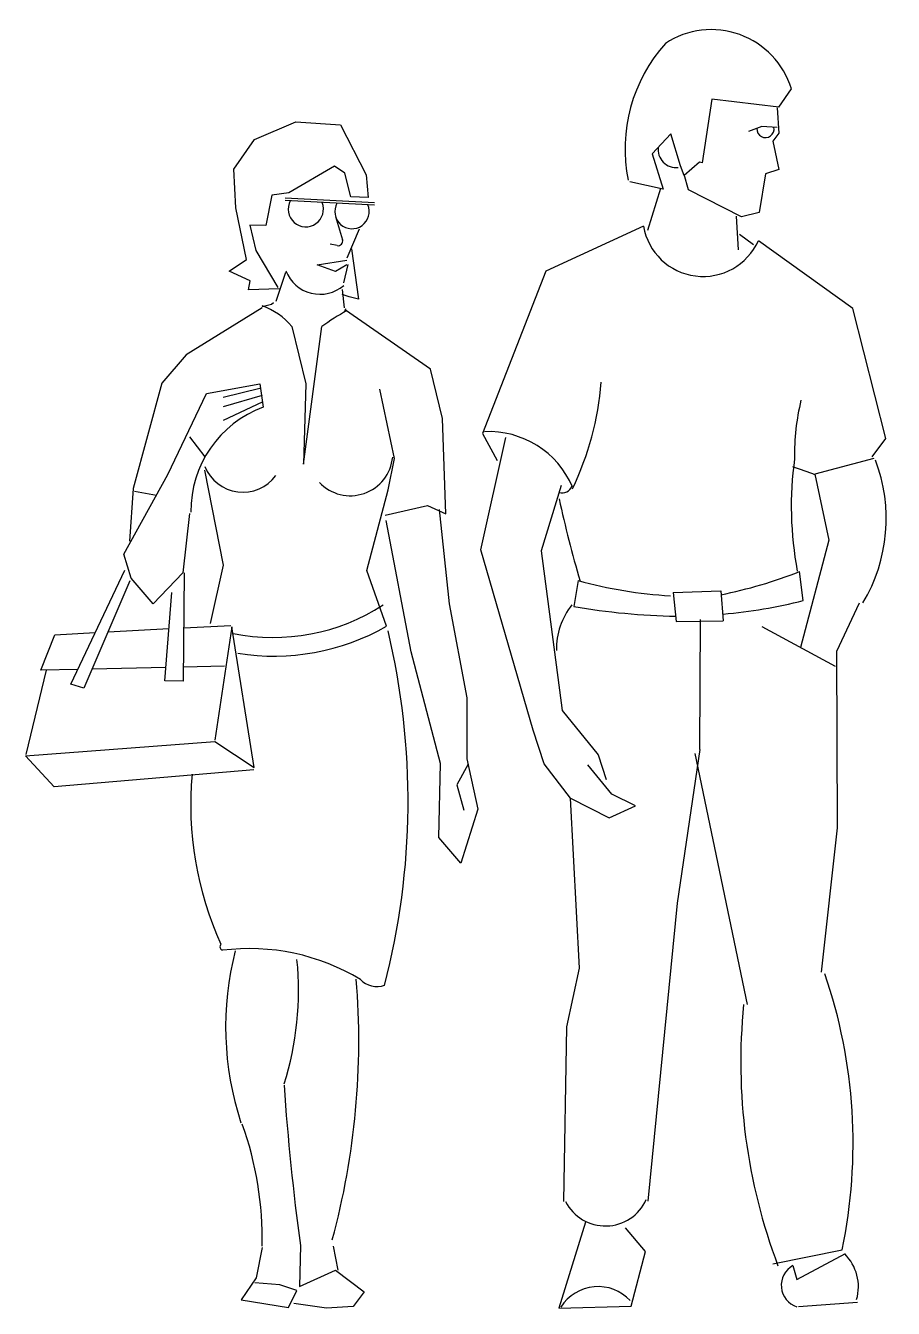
# Model space of a CAD drawing. Extents: x 6.65 to 7.88, y 4.01 to 5.82.
import ezdxf

# ---------------------------------------------------------------- set-up
doc = ezdxf.new("R2010")
doc.units = 0
doc.header["$LTSCALE"] = 25
doc.layers.get('0').update_dxf_attribs({"linetype": 'CONTINUOUS'})

# ---------------------------------------------------------------- blocks, each defined once
blk = doc.blocks.new('1M104', base_point=(230, 53))
for p, q in [((228.08, 115.714), (230.336, 116.675)), ((230.336, 116.675), (232.772, 116.503)), ((232.772, 116.503), (234.168, 113.779)), ((226.962, 114.08), (228.08, 115.714)), ((227.061, 111.986), (226.962, 114.08)), ((232.447, 114.249), (229.963, 112.788)), ((233.016, 113.876), (232.447, 114.249)), ((233.348, 112.57), (233.016, 113.876)), ((234.168, 113.779), (234.285, 112.55)), ((229.023, 112.664), (228.699, 111.013)), ((229.963, 112.788), (229.023, 112.664)), ((227.649, 109.161), (227.061, 111.986)), ((234.625, 112.25), (229.75, 112.5)), ((234.625, 112.125), (229.75, 112.375)), ((234.285, 112.55), (233.348, 112.57)), ((232.5, 111.5), (232.888, 110.238)), ((228.699, 111.013), (227.834, 111.032)), ((227.834, 111.032), (228.164, 109.654)), ((233.132, 109.258), (233.815, 110.829)), ((232.599, 109.919), (232.21, 109.999)), ((226.697, 108.532), (227.649, 109.161)), ((228.164, 109.654), (229.364, 107.636)), ((233.375, 109.75), (233.75, 107)), ((227.84, 108.002), (226.697, 108.532)), ((229.258, 106.89), (229.797, 108.465)), ((231.5, 108.875), (233.125, 109.125)), ((232.5, 108.5), (231.5, 108.875)), ((233.125, 108.875), (232.5, 108.5)), ((232.958, 107.891), (233.196, 108.896)), ((227.757, 107.499), (227.84, 108.002)), ((229.434, 107.562), (227.757, 107.499)), ((233.25, 107.125), (232.875, 107.25)), ((233, 106.52), (232.878, 107.532)), ((233.75, 107), (233.25, 107.125)), ((228.496, 106.524), (224.362, 103.967)), ((228.498, 106.597), (229.005, 106.73)), ((229.005, 106.73), (229.112, 106.821)), ((233.055, 106.475), (232.995, 106.304)), ((237.687, 103.173), (233.053, 106.403)), ((230.125, 105.5), (230.875, 102.375)), ((230.75, 98), (231.75, 105.5)), ((224.362, 103.967), (223.03, 102.41)), ((238.35, 100.49), (237.687, 103.173)), ((223.03, 102.41), (221.463, 96.674)), ((225.47, 101.852), (228.369, 102.385)), ((228.369, 102.385), (228.55, 101.097)), ((230.875, 102.375), (230.75, 98)), ((223.355, 97.426), (225.47, 101.852)), ((228.375, 102.125), (226.375, 101.625)), ((228.5, 101.75), (226.375, 101.125)), ((235.715, 98.304), (234.923, 102.079)), ((228.5, 101.375), (226.375, 100.375)), ((238.525, 95.293), (238.35, 100.49)), ((225.395, 98.392), (224.554, 99.492)), ((235.38, 96.588), (235.715, 98.304)), ((220.952, 93.079), (223.355, 97.426)), ((226.388, 92.478), (225.379, 97.671)), ((221.463, 96.674), (221.256, 93.794)), ((234.216, 92.195), (235.38, 96.588)), ((221.532, 96.529), (222.733, 96.301)), ((224.535, 95.309), (224.176, 92.072)), ((235.206, 95.221), (237.526, 95.748)), ((237.526, 95.748), (238.525, 95.293)), ((238.17, 95.517), (238.707, 90.385)), ((236.631, 87.762), (235.272, 94.931)), ((221.357, 91.773), (220.952, 93.079)), ((225.69, 89.301), (226.388, 92.478)), ((218.058, 86.003), (221.006, 92.213)), ((222.552, 90.376), (221.357, 91.773)), ((224.176, 92.072), (222.552, 90.376)), ((224.248, 92.07), (224.191, 86.158)), ((235.291, 89.162), (234.216, 92.195)), ((221.281, 91.63), (218.774, 85.771)), ((223.182, 86.18), (223.576, 91.003)), ((238.707, 90.385), (239.677, 85.244)), ((220.09, 88.845), (223.414, 89.023)), ((224.219, 89.066), (226.782, 89.202)), ((226.852, 89.129), (225.924, 82.947)), ((228.056, 81.458), (226.852, 89.129)), ((216.416, 86.76), (217.179, 88.69)), ((217.179, 88.69), (219.389, 88.808)), ((238.229, 81.669), (236.631, 87.762)), ((218.438, 86.803), (216.416, 86.76)), ((223.241, 86.906), (219.223, 86.82)), ((226.445, 86.974), (224.199, 86.926)), ((216.704, 86.753), (215.594, 82.162)), ((224.191, 86.158), (223.182, 86.18)), ((218.774, 85.771), (218.058, 86.003)), ((239.677, 85.244), (239.677, 81.926)), ((215.593, 82.09), (225.923, 82.875)), ((225.923, 82.875), (228.056, 81.458)), ((217.143, 80.397), (215.593, 82.09)), ((239.677, 81.926), (240.266, 79.173)), ((228.052, 81.314), (217.143, 80.397)), ((238.141, 77.633), (238.229, 81.669)), ((239.75, 81.625), (239.125, 80.5)), ((239.125, 80.5), (239.5, 79.125)), ((240.266, 79.173), (239.337, 76.236)), ((239.337, 76.236), (238.141, 77.633)), ((230.589, 55.368), (230.54, 53.133)), ((232.651, 54.025), (232.391, 55.329)), ((228.495, 55.269), (228.171, 53.617)), ((230.54, 53.133), (232.507, 54.028)), ((232.507, 54.028), (234.068, 52.84)), ((228.171, 53.617), (227.351, 52.409)), ((229.461, 53.229), (228.093, 53.331)), ((230.392, 52.92), (229.461, 53.229)), ((229.939, 51.992), (230.392, 52.92)), ((234.068, 52.84), (233.463, 52.055)), ((227.351, 52.409), (229.939, 51.992)), ((232.015, 51.948), (230.232, 52.202)), ((233.463, 52.055), (232.015, 51.948))]:
    blk.add_line(p, q)
for centre, radius, start, end in [((230.882, 111.903), 0.962, 151.68238, 21.95796), ((233.403, 111.776), 0.937, 151.04073, 23.08792), ((232.649, 110.164), 0.25, 258.44863, 17.10273), ((231.654, 109.251), 1.988, 201.04503, 310.8534), ((227.344, 103.219), 3.597, 39.35945, 71.25024), ((241.625, 91.5), 17.132, 119.74488, 125.1975), ((230.633, 95.444), 6.025, 110.22771, 180.61166), ((233.312, 98.597), 2.323, 223.41436, 354.52645), ((227.451, 98.701), 2.235, 201.70222, 323.59302), ((229.123, 99.476), 10.934, 258.35512, 303.13351), ((229.139, 99.892), 12.369, 260.89147, 299.82501), ((196.342, 79.62), 40.121, 345.48724, 13.38644), ((242.966, 79.419), 18.364, 174.82206, 204.46691), ((226.398, 71.673), 0.203, 136.5786, 253.9713), ((227.797, 59.773), 11.796, 59.03859, 97.08377), ((243.206, 67.297), 16.699, 165.57745, 198.2287), ((213.568, 69.285), 16.918, 342.45686, 5.72059), ((192.682, 66.501), 41.092, 344.74714, 4.75187), ((234.772, 70.742), 1.245, 223.275, 289.27454), ((356.411, 72.612), 126.998, 183.83673, 187.80369), ((209.923, 55.742), 18.578, 358.76275, 19.68256)]:
    blk.add_arc(centre, radius, start, end)
blk = doc.blocks.new('1M107', base_point=(171.24, 52.181))
for p, q in [((175.073, 117.307), (175.756, 118.306)), ((171.411, 117.735), (170.893, 114.258)), ((175.073, 117.307), (171.411, 117.735)), ((174.972, 117.271), (175.073, 115.875)), ((174.141, 116.243), (173.422, 115.97)), ((174.984, 116.193), (174.141, 116.243)), ((169.177, 115.846), (168.15, 114.763)), ((169.698, 114.095), (169.177, 115.846)), ((175.073, 115.875), (174.735, 115.443)), ((168.15, 114.763), (168.76, 112.826)), ((174.735, 115.443), (175.073, 113.896)), ((169.903, 113.58), (169.698, 114.095)), ((170.74, 114.3), (169.903, 113.58)), ((170.893, 114.258), (170.74, 114.3)), ((170.146, 112.79), (169.901, 113.621)), ((174.346, 113.659), (173.988, 111.563)), ((175.073, 113.896), (174.346, 113.659)), ((168.76, 112.826), (166.932, 113.224)), ((168.611, 112.859), (167.9, 110.579)), ((173.024, 111.319), (170.146, 112.79)), ((172.743, 111.362), (172.843, 109.521)), ((173.988, 111.563), (173.024, 111.319)), ((167.681, 110.806), (162.355, 108.347)), ((172.915, 110.37), (173.692, 109.802)), ((179.108, 106.323), (173.953, 110.014)), ((162.355, 108.347), (158.904, 99.507)), ((180.915, 99.229), (179.108, 106.323)), ((158.904, 99.507), (159.705, 98.026)), ((158.806, 93.156), (160.178, 99.287)), ((180.164, 98.233), (180.915, 99.229)), ((180.255, 98.14), (177.029, 97.277)), ((177.029, 97.277), (177.795, 93.686)), ((163.199, 96.658), (162.107, 93.101)), ((161.659, 83.316), (158.806, 93.156)), ((162.107, 93.101), (163.237, 84.391)), ((177.795, 93.686), (176.25, 87.828)), ((176.406, 90.384), (176.206, 91.97)), ((164.109, 91.478), (163.882, 90.067)), ((169.303, 90.827), (171.908, 90.914)), ((169.303, 90.827), (169.462, 89.249)), ((171.908, 90.914), (172.033, 89.288)), ((178.243, 87.624), (179.48, 90.264)), ((169.462, 89.249), (172.033, 89.288)), ((170.759, 82.263), (170.799, 89.358)), ((174.138, 88.978), (178.138, 86.801)), ((178.265, 77.992), (178.243, 87.624)), ((163.237, 84.391), (165.214, 81.972)), ((162.27, 81.471), (161.659, 83.316)), ((165.214, 81.972), (165.652, 80.633)), ((170.759, 82.263), (169.519, 73.874)), ((170.492, 82.039), (173.333, 68.352)), ((163.707, 79.613), (162.27, 81.471)), ((165.952, 79.833), (164.652, 81.433)), ((167.251, 79.183), (165.952, 79.833)), ((164.193, 70.34), (163.707, 79.613)), ((163.707, 79.613), (165.802, 78.534)), ((165.802, 78.534), (167.251, 79.183)), ((177.399, 70.118), (178.265, 77.992)), ((169.519, 73.874), (167.924, 57.618)), ((163.497, 67.141), (164.193, 70.34)), ((163.337, 57.603), (163.497, 67.141)), ((164.511, 56.483), (163.064, 51.788)), ((167.786, 54.869), (166.707, 56.171)), ((167.011, 51.905), (167.786, 54.869)), ((174.746, 54.201), (178.52, 54.963)), ((176.059, 53.344), (178.701, 54.777)), ((175.841, 54.106), (176.059, 53.344)), ((163.064, 51.788), (167.011, 51.905)), ((179.356, 52.088), (176.141, 51.866))]:
    blk.add_line(p, q)
for centre, radius, start, end in [((171.386, 116.956), 4.574, 17.15925, 123.24949), ((175.336, 115.009), 8.662, 138.20909, 191.26462), ((174.339, 116.119), 0.474, 177.62984, 10.31565), ((169.467, 114.993), 0.989, 172.23105, 276.48087), ((170.938, 111.372), 3.306, 189.86172, 335.74548), ((149.119, 103.57), 16.305, 334.26451, 355.52003), ((188.36, 98.378), 12.433, 166.34878, 181.16751), ((159.23, 94.624), 4.979, 23.15009, 92.68049), ((194.699, 95.517), 18.95, 172.0918, 190.70254), ((171.975, 94.856), 8.957, 329.13286, 20.86724), ((171.521, 83.755), 14.573, 67.59835, 72.80352), ((163.253, 96.804), 0.551, 251.56499, 341.56558), ((223.921, 109.093), 62.249, 192.2055, 196.46509), ((166.701, 116.256), 26.08, 281.50691, 291.37611), ((170.532, 114.851), 24.24, 254.6352, 266.74419), ((169.432, 118.405), 28.877, 275.17572, 283.9757), ((166.809, 87.735), 3.88, 141.41033, 181.03396), ((170.034, 124.952), 35.423, 259.99928, 269.07271), ((150.677, 60.785), 28.446, 348.18962, 18.95042), ((204.391, 65.208), 31.399, 174.2483, 200.70795), ((165.605, 58.715), 2.444, 207.09557, 335.75183), ((176.889, 52.952), 2.524, 344.06148, 45.17286), ((176.426, 53.032), 1.223, 118.54768, 252.1011), ((165.206, 50.559), 2.404, 43.01447, 147.51043)]:
    blk.add_arc(centre, radius, start, end)

msp = doc.modelspace()

# ---------------------------------------------------------------- block references
at = {"xscale": 0.026, "yscale": 0.026, "zscale": 0.026}
for name, p in [('1M107', (7.6175, 4.0161)), ('1M104', (7.0229, 4.033))]:
    msp.add_blockref(name, p, dxfattribs=at)

doc.saveas('drawing.dxf')
